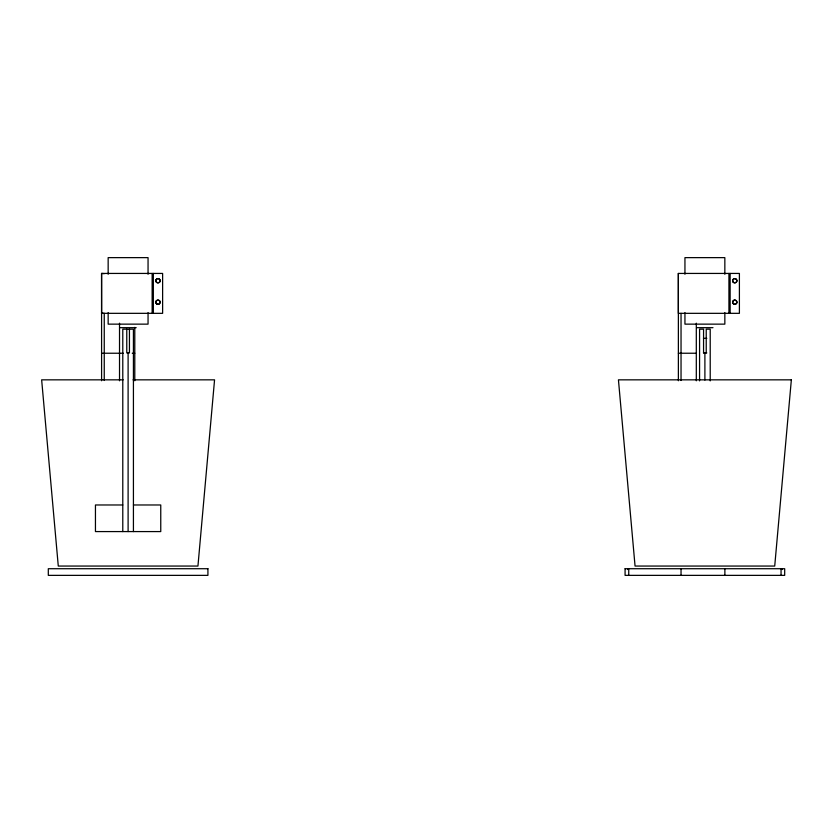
<?xml version="1.0" encoding="UTF-8"?>
<svg xmlns="http://www.w3.org/2000/svg" width="833" height="833" viewBox="0 0 833 833"><rect width="100%" height="100%" fill="white"/><g stroke="black" fill="none" stroke-linecap="round" stroke-linejoin="round"><path stroke-width="1.25" d="M156.24 300.994L155.875 301.879A1.104 0.562 -90 0 0 155.875 302.546L156.302 303.524M736.58 303.337L736.872 302.546A1.104 0.562 -90 0 0 736.872 301.879L736.445 300.911M156.24 279.492L155.875 280.377A1.104 0.562 -90 0 0 155.875 281.044L156.302 282.023M159.728 281.929L160.082 281.044A1.104 0.562 -90 0 0 160.082 280.377L159.728 279.492M733.019 279.492L732.665 280.377A1.104 0.562 -90 0 0 732.665 281.044L733.092 282.023M736.507 281.929L736.872 281.044A1.104 0.562 -90 0 0 736.872 280.377L736.445 279.399M678.364 273.432L739.402 273.432L739.402 313.333L678.364 313.333L678.364 273.432L678.374 380.743M120.014 327.681L136.196 327.681M696.805 327.681L712.986 327.681M703.479 338.323L706.811 338.323M703.458 352.911L706.8 352.911M101.595 353.234L123.336 353.234M132.239 353.234L134.79 353.234M678.374 353.234L696.305 353.234M123.169 379.838L41.65 379.838L58.279 566.055L197.942 566.055L214.56 379.838L133.051 379.838M122.784 504.975L95.451 504.975L95.451 531.579L160.759 531.579L160.759 504.975L133.426 504.975M733.092 303.524L732.665 302.546A1.104 0.562 -90 0 1 732.665 301.879L733.019 300.994A6.435 3.27 -90 0 1 736.403 301.036M159.655 300.911L160.082 301.879A1.104 0.562 -90 0 1 160.082 302.546L159.728 303.431A6.435 3.27 -90 0 1 156.344 303.399M104.24 273.651L101.574 273.432L101.595 380.743M101.595 313.333L101.574 273.432L162.622 273.432L162.622 313.333L101.501 313.333L104.25 313.333L104.25 380.494M782.156 568.72L782.156 569.543M781.052 568.72L781.052 575.364M730.135 273.432L730.135 313.333M728.927 273.432L728.927 313.333M724.845 274.265L724.845 257.636L684.945 257.636L684.945 274.265M724.845 312.625L724.845 324.141L684.945 324.141L684.945 312.625M724.877 568.72L724.877 575.364M710.216 380.879L710.216 329.17L706.228 329.17L706.228 352.911M704.895 352.911L704.895 380.098M703.562 352.911L703.562 329.17L699.574 329.17L699.574 380.879M696.305 323.183L696.305 380.806M681.04 313.333L681.04 380.494M681.04 568.72L681.04 575.364M628.738 568.72L628.738 575.364M627.624 568.72L627.624 569.543M153.345 273.432L153.345 313.333M152.147 273.432L152.147 313.333M148.055 274.265L148.055 257.636L108.155 257.636L108.155 274.265M148.055 312.625L148.055 324.141L108.155 324.141L108.155 312.625M134.79 327.348L134.79 380.743M133.426 531.579L133.426 329.17L122.784 329.17L122.784 531.579M129.438 329.17L129.438 352.911L126.772 352.911L126.772 329.17M128.105 352.911L128.105 531.579M119.525 323.183L119.525 380.806M156.26 279.576A6.435 3.27 -90 0 1 159.624 279.524M159.697 281.846A6.435 3.27 -90 0 1 156.344 281.898M156.26 301.088A6.435 3.27 -90 0 1 159.624 301.036M733.05 279.576A6.435 3.27 -90 0 1 736.403 279.524M736.487 281.846A6.435 3.27 -90 0 1 733.123 281.898M736.487 303.347A6.435 3.27 -90 0 1 733.123 303.399M625.083 568.72L625.083 575.364L784.686 575.364L784.696 568.72L625.094 568.72M791.35 379.838L774.721 566.055L635.058 566.055L618.44 379.838L791.35 379.838M207.917 568.72L48.304 568.72L48.304 575.364L207.917 575.364L207.917 568.72M156.916 282.554A2.124 2.124 0 0 0 160.113 280.711A2.124 2.124 0 0 0 156.916 278.868A2.124 2.124 0 0 0 156.916 282.554M156.916 304.055A2.124 2.124 0 0 0 160.113 302.212A2.124 2.124 0 0 0 156.916 300.369A2.124 2.124 0 0 0 156.916 304.055M733.706 282.554A2.124 2.124 0 0 0 736.893 280.711A2.124 2.124 0 0 0 733.706 278.868A2.124 2.124 0 0 0 733.706 282.554M733.706 304.055A2.124 2.124 0 0 0 736.893 302.212A2.124 2.124 0 0 0 733.706 300.369A2.124 2.124 0 0 0 733.706 304.055"/></g></svg>
